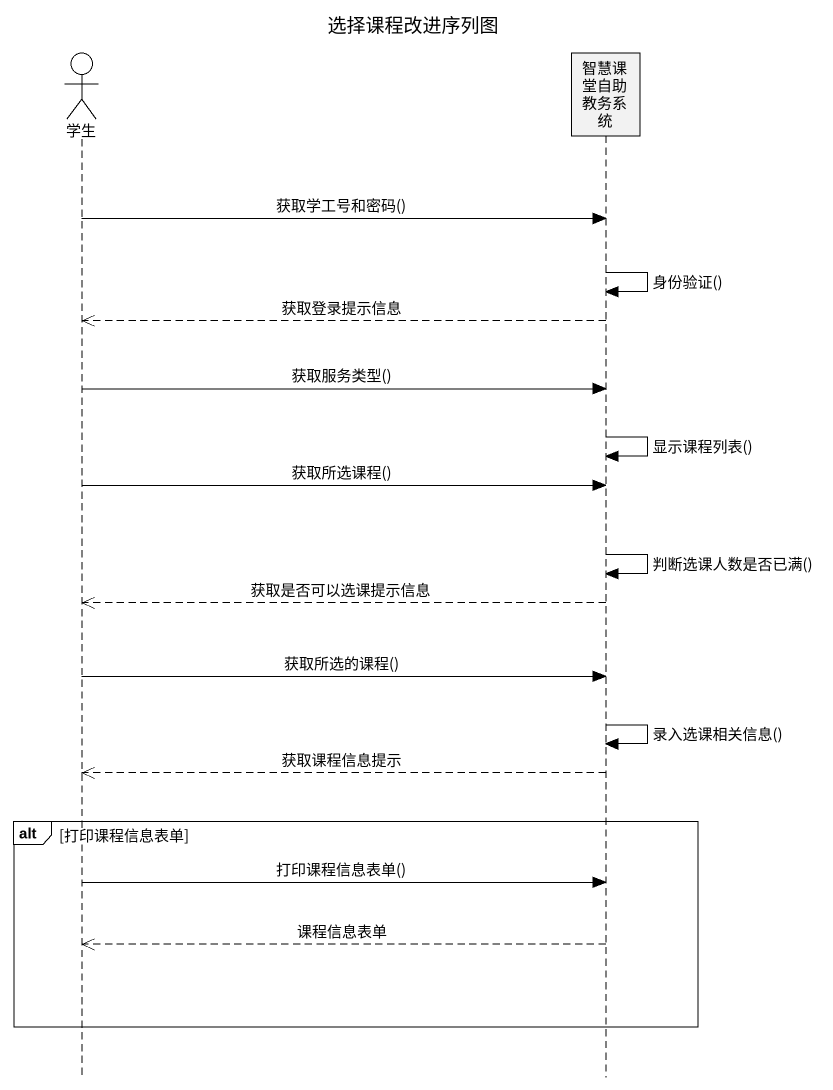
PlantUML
@startuml
title 选择课程改进序列图
hide footbox
actor 学生
participant 智慧课堂自助教务系统

学生 -> 智慧课堂自助教务系统 : 获取学工号和密码()
智慧课堂自助教务系统 -> 智慧课堂自助教务系统 : 身份验证()
智慧课堂自助教务系统 -->> 学生 : 获取登录提示信息
学生 -> 智慧课堂自助教务系统 : 获取服务类型()
智慧课堂自助教务系统 -> 智慧课堂自助教务系统 : 显示课程列表()
学生 -> 智慧课堂自助教务系统 : 获取所选课程()
智慧课堂自助教务系统 -> 智慧课堂自助教务系统 : 判断选课人数是否已满()
智慧课堂自助教务系统 -->> 学生 : 获取是否可以选课提示信息
学生 -> 智慧课堂自助教务系统 : 获取所选的课程()
智慧课堂自助教务系统 -> 智慧课堂自助教务系统 : 录入选课相关信息()
智慧课堂自助教务系统 -->> 学生 : 获取课程信息提示
alt 打印课程信息表单
  学生 -> 智慧课堂自助教务系统 : 打印课程信息表单()
  智慧课堂自助教务系统 -->> 学生 : 课程信息表单
end
@enduml
